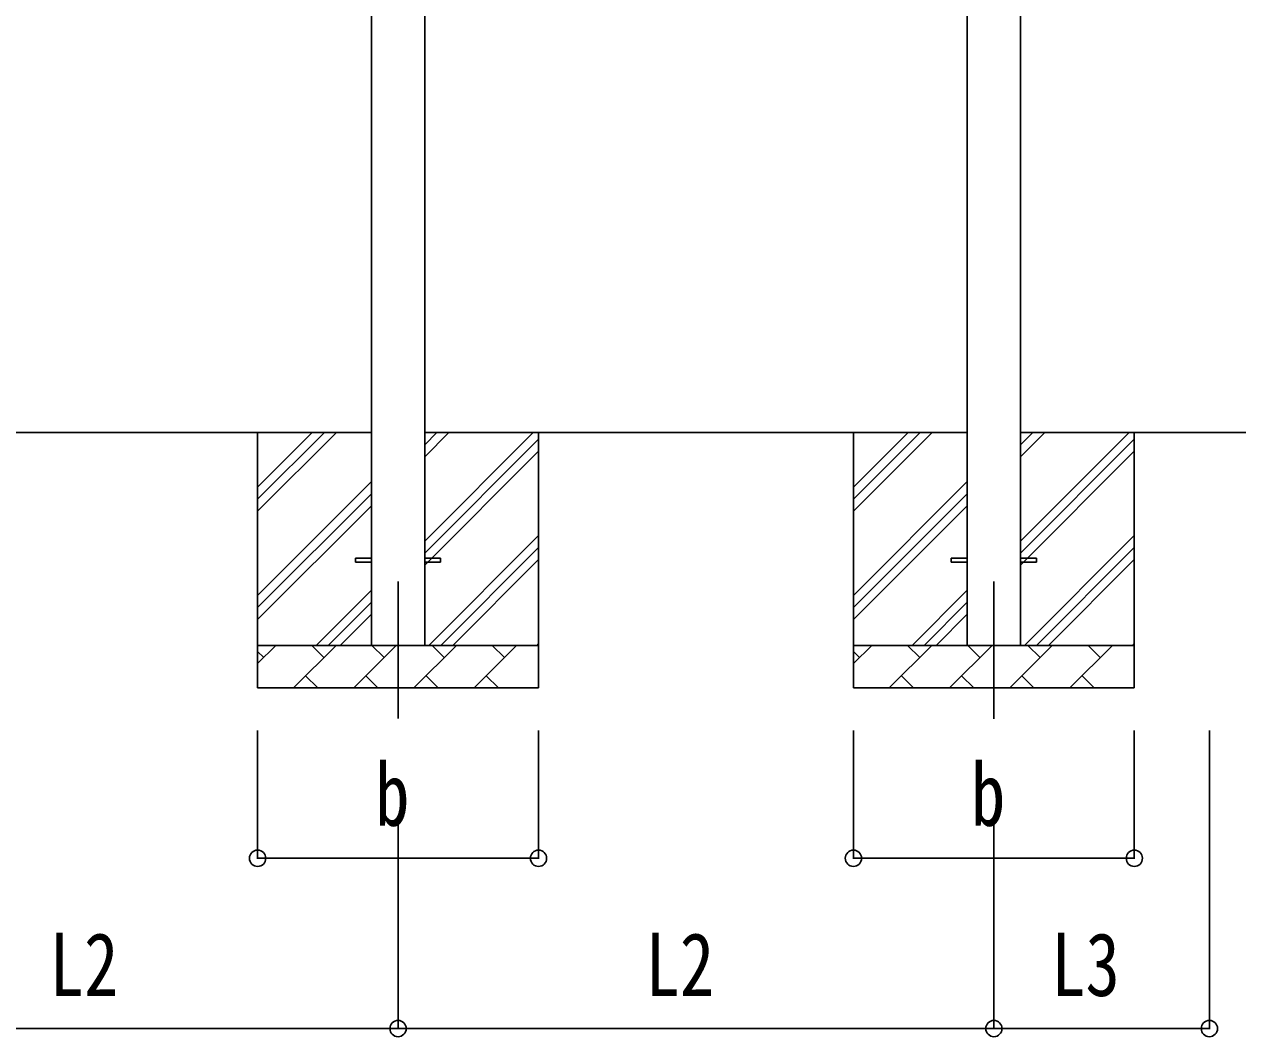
# Model space of a CAD drawing. Units: millimetres, scale not verified. Extents: x -18922 to 18922, y -13365 to 13365.
# Drawn here: x 1293 to 4144, y -6482 to -4104 of the extents above; entities that cross this region are included whole.
import ezdxf
from ezdxf.enums import TextEntityAlignment as Align

# ---------------------------------------------------------------- set-up
doc = ezdxf.new("R2010")
doc.units = ezdxf.units.MM
doc.header["$LTSCALE"] = 50
for name, color, linetype in [('0-4_YKK_12', 2, 'Continuous'), ('0-5_YKK_13', 4, 'Continuous'), ('0-6_YKK_A1', 4, 'Continuous'), ('0-7_YKK_D', 6, 'Continuous')]:
    doc.layers.add(name, color=color, linetype=linetype)
doc.styles.add('ＭＳ ゴシック', font='')
doc.styles.get('ＭＳ ゴシック').set_extended_font_data('MS Gothic')

msp = doc.modelspace()

# ---------------------------------------------------------------- linework, layer by layer
at = {"layer": '0-4_YKK_12'}
for p, q in [((2171.49, -5733.9), (2171.49, -5412.5)), ((3571.49, -5412.5), (3571.49, -5735.22))]:
    msp.add_line(p, q, dxfattribs=at)
at = {"layer": '0-5_YKK_13'}
for p, q in [((2071.49, -5358), (2108.99, -5358)), ((2071.49, -5367), (2071.49, -5358)), ((2233.99, -5358), (2271.49, -5358)), ((2271.49, -5367), (2271.49, -5358)), ((3471.49, -5358), (3508.99, -5358)), ((3471.49, -5367), (3471.49, -5358)), ((3633.99, -5358), (3671.49, -5358)), ((3671.49, -5367), (3671.49, -5358)), ((2071.49, -5367), (2108.99, -5367)), ((2233.99, -5367), (2271.49, -5367)), ((3471.49, -5367), (3508.99, -5367)), ((3633.99, -5367), (3671.49, -5367))]:
    msp.add_line(p, q, dxfattribs=at)
at = {"layer": '0-6_YKK_A1'}
for p, q in [((2108.99, -2645), (2108.99, -5562.5)), ((2233.99, -5562.5), (2233.99, -2645)), ((3508.99, -2625), (3508.99, -5562.5)), ((3633.99, -5562.5), (3633.99, -2625)), ((2108.99, -5062.5), (833.99, -5062.5)), ((1841.49, -5062.5), (1841.49, -5662.5)), ((1841.49, -5247.55), (2026.54, -5062.5)), ((1841.49, -5219.27), (1998.25, -5062.5)), ((1841.49, -5190.98), (1969.97, -5062.5)), ((3508.99, -5062.5), (2233.99, -5062.5)), ((2233.99, -5317.6), (2489.09, -5062.5)), ((2233.99, -5119.61), (2291.1, -5062.5)), ((2233.99, -5091.32), (2262.81, -5062.5)), ((2501.49, -5062.5), (2501.49, -5662.5)), ((3241.49, -5062.5), (3241.49, -5662.5)), ((3241.49, -5247.55), (3426.54, -5062.5)), ((3241.49, -5219.27), (3398.25, -5062.5)), ((3241.49, -5190.98), (3369.97, -5062.5)), ((4522.37, -5062.5), (3633.99, -5062.5)), ((3633.99, -5317.6), (3889.09, -5062.5)), ((3633.99, -5119.61), (3691.1, -5062.5)), ((3633.99, -5091.32), (3662.81, -5062.5)), ((3901.49, -5062.5), (3901.49, -5662.5)), ((2233.99, -5345.88), (2501.49, -5078.38)), ((3633.99, -5345.88), (3901.49, -5078.38)), ((2233.99, -5374.17), (2501.49, -5106.67)), ((3633.99, -5374.17), (3901.49, -5106.67)), ((1841.49, -5445.54), (2108.99, -5178.04)), ((3241.49, -5445.54), (3508.99, -5178.04)), ((1841.49, -5473.82), (2108.99, -5206.32)), ((3241.49, -5473.82), (3508.99, -5206.32)), ((1841.49, -5502.11), (2108.99, -5234.61)), ((3241.49, -5502.11), (3508.99, -5234.61)), ((2243.64, -5562.5), (2501.49, -5304.66)), ((3643.64, -5562.5), (3901.49, -5304.66)), ((2271.93, -5562.5), (2501.49, -5332.94)), ((3671.93, -5562.5), (3901.49, -5332.94)), ((2300.21, -5562.5), (2501.49, -5361.23)), ((3700.21, -5562.5), (3901.49, -5361.23)), ((1979.09, -5562.5), (2108.99, -5432.6)), ((3379.09, -5562.5), (3508.99, -5432.6)), ((2007.37, -5562.5), (2108.99, -5460.88)), ((3407.37, -5562.5), (3508.99, -5460.88)), ((2035.65, -5562.5), (2108.99, -5489.17)), ((3435.65, -5562.5), (3508.99, -5489.17)), ((2498.2, -5562.5), (2501.49, -5559.22)), ((3898.2, -5562.5), (3901.49, -5559.22)), ((1841.49, -5562.5), (2501.49, -5562.5)), ((1841.49, -5605.39), (1884.38, -5562.5)), ((1855.83, -5591.05), (1841.49, -5576.71)), ((1925.8, -5662.5), (2025.8, -5562.5)), ((1997.25, -5591.05), (1968.7, -5562.5)), ((2067.22, -5662.5), (2167.22, -5562.5)), ((2138.67, -5591.05), (2110.12, -5562.5)), ((2208.64, -5662.5), (2308.64, -5562.5)), ((2280.09, -5591.05), (2251.54, -5562.5)), ((2350.07, -5662.5), (2450.07, -5562.5)), ((2421.51, -5591.05), (2392.96, -5562.5)), ((3241.49, -5562.5), (3901.49, -5562.5)), ((3241.49, -5605.39), (3284.38, -5562.5)), ((3255.83, -5591.05), (3241.49, -5576.71)), ((3325.8, -5662.5), (3425.8, -5562.5)), ((3397.25, -5591.05), (3368.7, -5562.5)), ((3467.22, -5662.5), (3567.22, -5562.5)), ((3538.67, -5591.05), (3510.12, -5562.5)), ((3608.64, -5662.5), (3708.64, -5562.5)), ((3680.09, -5591.05), (3651.54, -5562.5)), ((3750.07, -5662.5), (3850.07, -5562.5)), ((3821.51, -5591.05), (3792.96, -5562.5)), ((1954.36, -5633.95), (1982.91, -5662.5)), ((2095.78, -5633.95), (2124.33, -5662.5)), ((2237.2, -5633.95), (2265.75, -5662.5)), ((2378.62, -5633.95), (2407.17, -5662.5)), ((3354.36, -5633.95), (3382.91, -5662.5)), ((3495.78, -5633.95), (3524.33, -5662.5)), ((3637.2, -5633.95), (3665.75, -5662.5)), ((3778.62, -5633.95), (3807.17, -5662.5)), ((2501.49, -5662.5), (1841.49, -5662.5)), ((3901.49, -5662.5), (3241.49, -5662.5))]:
    msp.add_line(p, q, dxfattribs=at)
at = {"layer": '0-7_YKK_D'}
for p, q in [((1841.49, -5762.5), (1841.49, -6063.5)), ((2501.49, -5762.5), (2501.49, -6063.5)), ((3241.49, -5762.5), (3241.49, -6063.5)), ((3901.49, -5762.5), (3901.49, -6063.5)), ((4077.91, -5762.5), (4077.91, -6463.5)), ((2171.49, -5963.5), (2171.49, -6463.5)), ((2171.49, -5963.5), (2171.49, -6463.5)), ((3571.49, -5963.5), (3571.49, -6463.5)), ((3571.49, -5963.5), (3571.49, -6463.5)), ((1841.49, -6062.5), (2501.49, -6062.5)), ((3241.49, -6062.5), (3901.49, -6062.5)), ((2171.49, -6462.5), (771.49, -6462.5)), ((2171.49, -6462.5), (3571.49, -6462.5)), ((3571.49, -6462.5), (4077.91, -6462.5))]:
    msp.add_line(p, q, dxfattribs=at)
for centre in [(1841.49, -6062.5), (2501.49, -6062.5), (3241.49, -6062.5), (3901.49, -6062.5), (2171.49, -6462.5), (2171.49, -6462.5), (3571.49, -6462.5), (3571.49, -6462.5), (4077.91, -6462.5)]:
    msp.add_circle(centre, 19.12, dxfattribs=at)

# ---------------------------------------------------------------- texts
at = {"layer": '0-7_YKK_D', "style": 'ＭＳ ゴシック', "width": 0.8}
for s, p in [('b', (2117.49, -6030.5)), ('b', (3517.49, -6030.5)), ('L2', (1352.69, -6430.5)), ('L2', (2752.69, -6430.5)), ('L3', (3705.9, -6430.5))]:
    msp.add_text(s, height=148.5, dxfattribs=at).set_placement(p, align=Align.BOTTOM_LEFT)

doc.saveas('drawing.dxf')
